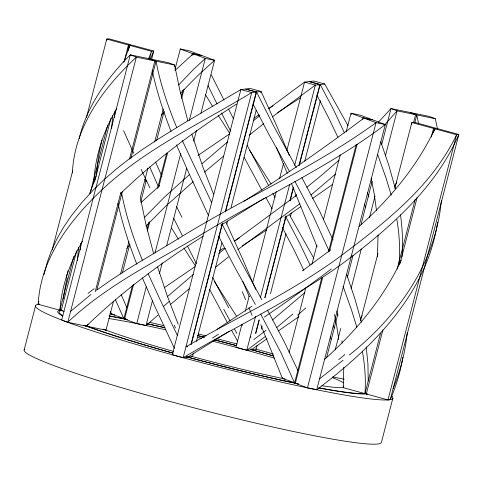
<?xml version="1.0" encoding="UTF-8"?>
<svg xmlns="http://www.w3.org/2000/svg" width="483" height="483" viewBox="0 0 483 483"><rect width="100%" height="100%" fill="white"/><g stroke="black" fill="none" stroke-linecap="round" stroke-linejoin="round"><path stroke-width="0.72" d="M368.227 380.972L367.925 363.711L366.186 346.83M80.226 250.031L80.534 243.42M114.658 117.363L114.966 111.048M128.092 50.908L128.448 45.016L106.749 39.081L86.391 117.81M96.497 174.852L98.339 157.005L101.889 139.919M111.664 128.381L112.696 115.751M106.671 40.463L106.749 39.081L109.013 38.815L130.712 44.75L128.448 45.016L124.342 60.882M93.762 183.142C94.952 156.866 103.241 131.153 116.753 108.651M365.969 393.506L364.955 393.621L343.256 387.692L343.781 367.152M77.401 260.609L78.548 247.218M72.372 172.95C74.4 126.781 103.779 87.52 136.345 57.127L154.886 60.949L129.51 159.058M401.953 256.944C403.057 242.883 402.424 228.713 400.467 214.754M377.41 256.962L378.062 234.907M398.97 264.895C400.22 249.753 399.477 234.448 396.845 219.487M411.673 124.614L411.842 122.507L414.106 122.241L435.799 128.17L433.535 128.436L411.842 122.507L394.792 188.364M433.173 132.897L433.535 128.436L431.307 137.045M407.26 332.781C405.279 351.986 400.371 370.841 393.102 388.712M441.245 201.93L441.371 200.771M441.178 202.516C435.02 264.141 396.863 317.416 349.336 355.005M437.308 223.81L437.592 222.083M437.218 224.39C425.825 295.198 371.481 348.382 316.733 389.763L307.466 387.855L295.324 383.285L322.716 277.357M402.87 357.299C400.419 371.868 396.145 386.11 390.27 399.658L388.006 399.924L366.307 393.995L382.898 329.859M43.959 274.688L47.461 261.635L51.065 251.625L57.048 238.608L63.575 227.227L71.2 215.986L81.277 203.216L92.796 190.55L104.044 179.64L116.361 168.972L127.983 159.855L143.089 149.054L159.149 138.458L183.691 123.322L240.884 89.572L245.406 89.041L256.256 92.011L225.289 211.747M66.219 277.858L67.952 270.878M79.158 138.699C86.855 106.206 106.966 78.131 130.277 54.839L148.818 58.66L154.886 60.949M343.256 387.692L343.679 386.038M282.633 377.603L282.422 378.43L296.647 383.43M151.541 59.644L153.763 51.053L132.064 45.118L129.8 45.384L123.757 62.241M152.417 300.867L146.011 325.5L136.743 323.592L124.602 319.022L133.549 284.433M159.45 273.662L162.228 262.921M166.665 245.738L186.655 168.422M193.683 141.217L196.46 130.476M200.904 113.294L214.597 60.315L202.455 55.744L193.182 53.836L174.912 70.518M255.567 316.311L246.801 350.266L235.952 347.301L241.917 324.238M24.15 349.909L35.579 305.715M38.344 303.584L38.169 304.272L59.862 310.201L60.936 310.074M38.7 302.219L38.875 301.531M52.206 249.983L72.758 170.535M73.79 256.358L59.862 310.201C61.661 285.821 70.059 262.233 82.43 241.259M90.206 192.88L107.739 125.079M64.112 311.366L61.22 310.575L76.688 250.762M94.765 180.859L110.981 118.166M129.058 48.27L129.8 45.384L151.499 51.319L153.763 51.053L150.316 59.21M149.446 59.246L151.499 51.319L148.553 58.962M86.487 325.427L86.306 326.134L67.765 322.312L61.691 320.03L130.277 54.839L136.345 57.127L67.765 322.312C108.403 283.599 159.988 259.546 207.557 230.856C266.737 195.295 330.01 166.297 385.313 124.578L373.178 120.007L363.904 118.1C324.987 147.309 285.151 175.347 243.981 201.302M95.181 291.798L120.931 192.246M113.457 301.368L106.006 330.191L87.465 326.369L88.021 324.208M96.781 290.343L122.314 191.618M130.887 158.466L156.045 61.184L149.978 58.902L168.519 62.718L174.586 65.006L180.02 90.816L187.802 120.659M120.539 273.982L128.925 241.554M147.937 168.054L140.293 197.595L146.011 224.746L153.606 253.605M154.645 142.111L163.218 108.959M174.212 66.443L174.586 65.006L156.045 61.184C160.338 84.024 167.885 106.121 176.742 127.566M111.881 313.485L111.706 314.167L125.991 319.178M122.374 272.913L129.655 244.742M140.867 201.399L146.283 180.449M156.558 140.722L163.846 112.545M175.057 69.208L180.286 48.976L189.553 50.89L201.695 55.46L192.427 53.547L180.286 48.976M132.348 285.845L123.841 318.738L115.256 299.43M147.273 228.133L148.77 222.361M157.536 188.455L166.677 153.105M181.234 96.835L182.912 90.339M191.866 55.714L192.427 53.547L193.073 54.887M147.339 231.103L149.76 221.739M158.895 186.426L167.468 153.28M181.632 98.514L184.053 89.144M136.743 323.592L146.246 286.842M155.007 252.971L180.727 153.528M189.3 120.376L205.323 58.407L193.182 53.836M187.857 356.49L187.676 357.197L183.148 357.728L172.298 354.764L240.884 89.572L251.728 92.543L256.256 92.011M190.966 344.464L222.307 223.285M191.31 344.192L222.621 223.128M225.603 211.596L256.539 91.975L261.068 91.444L275.606 123.4L289.329 155.496M193.417 353.031L192.482 356.635L187.959 357.16M196.4 341.499L221.926 242.774M254.553 286.836L242.647 259.075L226.793 224.046L227.517 221.154M231.061 207.467L256.219 110.184M260.693 92.887L261.068 91.444L250.218 88.48L245.69 89.011L256.539 91.975L273.348 125.393L296.327 167.577M245.273 311.269L249.186 296.133M252.724 282.44L276.21 191.642M279.56 178.674L283.479 163.544M286.83 150.569L304.538 82.11L309.06 81.579L319.909 84.549L298.947 165.615M260.379 297.697L289.643 184.591M294.642 165.258L315.381 85.08L319.909 84.549L318.792 85.322M265.692 336.289L246.801 350.266L251.329 349.734L251.534 348.943M255.525 333.493L259.051 319.861M264.805 297.625L285.954 215.835M289.854 200.771L293.38 187.138M255.899 333.125L259.25 320.157M265.028 297.818L285.9 217.109M290.186 200.536L293.356 188.285M299.321 165.222L320.193 84.513L324.721 83.982L347.989 125.646M257.071 345.568L256.135 349.173L251.613 349.698M261.357 328.995L262.1 326.11M270.486 293.682L285.954 233.869M290.428 216.577L291.358 212.973M295.644 196.4L296.206 194.238M304.779 161.087L320.434 100.555M289.136 352.342L305.805 287.91M311.921 264.292L316.92 244.959M323.405 219.904L340.261 154.765M346.19 131.853L351.008 113.245L360.276 115.153L372.417 119.724L363.144 117.816L351.008 113.245L351.497 114.477M321.769 277.797L294.564 383.001L281.118 353.055L260.717 314.125M328.452 251.975L356.279 144.357M362.775 119.247L363.144 117.816M329.611 250.695L357.197 144.043M307.466 387.855L376.046 122.67L363.904 118.1M316.733 389.763L385.313 124.578L376.046 122.67C313.823 167.993 242.635 198.573 177.466 239.218L128.991 268.361L111.307 279.862L96.98 289.933M326.719 357.166L337.901 313.926M347.404 277.176L352.995 255.561M361.012 224.571L372.194 181.336M381.697 144.586L391.013 108.554L409.554 112.37L415.628 114.658L413.587 122.549M335.196 349.934L340.75 328.458M351.129 288.369L361.32 248.999M369.477 217.501L375.031 196.026M385.41 155.937L397.086 110.836L391.013 108.554L378.249 122.332M360.505 320.797L377.923 253.503M414.734 122.821L416.787 114.894L410.713 112.611L429.254 116.433L435.328 118.715L437.495 128.979M380.471 333.62L364.955 393.621C365.987 379.403 364.858 365.094 362.341 351.081M397.171 269.055L415.169 199.461M400.039 263.561L417.185 197.263M434.332 130.971L434.893 128.81L437.157 128.544L458.85 134.473L390.27 399.658M388.006 399.924L456.586 134.739L458.85 134.473C437.085 184.723 395.68 222.633 353.182 255.531C300.649 296.121 239.894 323.851 183.148 357.728L251.728 92.543C200.367 123.702 144.266 149.241 100.416 191.274C68.991 221.347 40.506 259.166 38.169 304.272L39.268 304.139M392.854 398.215L381.425 442.416A184.53 13.512 14.5 0 1 193.194 407.634A184.53 13.512 14.5 0 1 24.748 349.203M89.723 193.695L96.25 175.939M401.234 260.126C383.424 298.518 355.675 331.525 324.347 359.636M396.929 181.88L394.611 186.601M360.596 318.768L362.123 315.671M126.721 248.449L129.909 244.483M161.521 115.25L164.455 111.609M384.885 124.614L397.086 110.836L415.628 114.658M178.668 84.966L193.224 69.709L205.323 58.407L214.597 60.315L198.193 75.215L180.413 93.291M144.236 217.682L163.948 197.571L189.131 174.858M350.398 257.602L351.829 256.026M145.92 226.092L165.947 205.993L193.218 181.668M120.593 193.538C155.749 159.487 195.367 130.289 236.585 104.032M140.891 202.631L159.752 185.557M70.584 311.402L90.955 294.449M335.552 174.091L310.986 195.017M359.237 226.382C390.041 198.809 417.125 166.339 434.893 128.81L456.586 134.739C432.098 186.027 386.056 221.812 341.741 255.266C293.278 291.352 238.191 316.842 185.979 346.776L186.559 346.673M304.773 292.71L272.4 320.03M339.126 160.06L322.843 174.206L306.856 187.283M167.196 296.791L193.411 274.356M146.011 325.5L158.007 315.127M202.154 163.616L227.825 141.706M292.964 313.944L276.711 327.577M170.342 304.592L189.378 288.605M204.508 172.093L223.72 156.027M343.123 360.185L319.553 378.853M249.313 135.101L263.646 123.708M218.775 253.509L225.326 248.304M215.448 267.304L228.574 256.884M253.327 120.756L259.631 115.745M268.862 108.53L304.538 82.11L315.381 85.08L272.303 116.964M330.626 249.91L302.352 270.86M237.908 249.626L299.937 203.645M235.185 240.631L296.206 195.543M198.054 155.411L229.461 133.99M164.184 287.747L194.727 266.839M251.329 349.734L267.135 338.68M298.941 316.619L278.226 331.006M312.537 198.459L332.364 184.609M300.818 206.633L284.517 217.893M251.975 306.198L217.012 329.321M266.694 229.938L242.14 245.932M300.722 97.608L277.586 112.581M239.701 237.666L234.225 241.246M229.353 331.127L187.676 357.197L186.39 356.846A161.642 11.84 14.5 0 0 298.53 383.943M268.934 108.44L273.004 105.801M262.203 199.473L264.068 198.259M253.798 118.208L259.039 114.827M261.581 199.871L220.822 225.307M219.306 250.888L223.671 248.081M203.252 236.163C161.509 262.281 121.788 291.919 86.306 326.134L84.338 325.391M187.712 346.462L187.138 346.565M61.22 310.575L62.464 310.424M366.307 393.995L367.503 393.856M251.021 337.086L250.194 337.074M435.328 118.715L416.787 114.894L418.628 123.908M113.113 314.457L111.706 314.167L110.462 311.601M124.602 319.022L127.518 319.619M332.781 376.909L344.192 379.258M285.115 378.986L282.422 378.43L260.784 324.799M295.324 383.285L298.162 383.87M324.721 83.982L313.872 81.017L309.343 81.549L320.193 84.513L333.85 110.402L344.445 132.897M104.636 329.678L106.006 330.191M86.125 325.868L87.465 326.369M249.639 150.376L271.035 183.938M214.283 281.36L236.356 315.906M229.648 133.26L218.25 115.401M195.458 266.012L183.945 248.027M212.816 106.707L205.414 94.614M178.402 239.218L171.58 228.097M241.554 324.347L242.297 325.554M289.776 215.333L313.829 258.351M237.696 341.282L231.605 330.336M289.329 171.266L268.331 133.314L252.935 103.905M255.368 304.447L233.941 265.753L218.588 236.217M272.798 193.152L275.117 197.366M265.801 197.384L272.092 208.771M261.768 299.641L240.824 261.17L222.307 224.595M294.884 181.288L313.189 215.992L329.334 251.546M261.816 190.157L244.156 157.343M301.863 177.647L319.734 211.451L333.004 239.888M268.814 185.901L247.103 145.196M267.504 310.11L284.342 341.976L297.836 370.346M227.584 323.012L209.598 289.365M316.788 94.958L328.639 117.822L337.84 137.1M285.954 217.121L299.738 243.347L310.02 264.95M282.199 227.233L294.032 249.862L303.843 270.311M228.688 307.858L212.683 277.49M233.518 118.872L228.531 109.086M230.681 131.195L221.504 112.944M196.418 263.784L187.482 246.022M223.943 100.029L211.282 74.793M181.904 217.229L176.482 206.476M173.765 218.401L182.272 235.559M217.03 103.936L208.004 85.594M144.858 179.265L145.993 181.572M177.412 335.437L159.644 298.736L148.16 273.704M211.717 202.788L182.26 140.481M208.481 215.521L188.931 173.325L176.488 144.906M174.333 348.267L155.001 306.741L142.376 277.894M158.647 187.241L149.7 166.907M161.95 176.422L155.604 162.059M226.267 222.892L226.793 224.046M126.751 307.49L121.173 294.666M276.324 147.176L287.27 173.325M242.726 281.323L249.186 296.671M213.528 194.039L202.546 166.061L191.799 134.105M254.819 287.476L255.61 289.383M291.352 183.244L317.138 246.922M142.364 260.126C133.266 238.361 126.021 215.78 121.493 192.614M178.185 324.31L167.124 295.524L157.621 267.069M171.024 131.37C163.266 111.507 156.607 91.16 152.163 70.283M136.858 264.273C129.058 244.404 122.398 224.046 117.949 203.15M377.561 154.222L386.074 178.118L391.266 195.18M343.081 286.322L351.395 309.603L356.822 327.214M380.713 141.616L388.743 165.126L395.45 188.938M346.812 274.803L355.15 299.647L361.453 322.282M364.405 203.947L365.685 207.799M330.191 336.729L331.054 339.356M367.388 192.5L368.849 197.028M333.27 325.373L334.188 328.199M371.161 178.04L374.204 193.985L376.48 210.473M336.947 310.883L337.913 315.526M341.934 340.799L342.181 343.051M88.087 293.356A365.16 205.782 -9 0 1 94.113 288.762M391.574 395.867A184.53 13.512 14.5 0 1 206.76 363.995A184.53 13.512 14.5 0 1 39.298 304.139M109.81 313.793A184.53 13.512 14.5 0 1 114.869 314.819M149.754 322.372A184.53 13.512 14.5 0 1 164.111 325.687M198.259 333.964A184.53 13.512 14.5 0 1 206.156 335.951M216.849 338.686A184.53 13.512 14.5 0 1 237.02 343.987M255.706 349.058A184.53 13.512 14.5 0 1 273.463 354.033M366.839 393.923A161.642 11.84 14.5 0 1 318.786 387.952M172.884 353.127A161.642 11.84 14.5 0 1 83.903 325.228M62.754 316.099A161.642 11.84 14.5 0 1 60.997 310.068M108.947 315.852A161.642 11.84 14.5 0 1 126.238 319.233M147.514 323.755A161.642 11.84 14.5 0 1 164.981 327.697M197.692 335.558A161.642 11.84 14.5 0 1 204.212 337.194M214.917 339.917A161.642 11.84 14.5 0 1 236.477 345.587M250.526 349.408A161.642 11.84 14.5 0 1 273.535 355.905M366.084 393.488A160.211 11.731 14.5 0 1 318.949 387.837M297.069 383.514A160.211 11.731 14.5 0 1 186.861 356.859M173.246 353.115A160.211 11.731 14.5 0 1 84.428 325.228M62.868 315.707A160.211 11.731 14.5 0 1 62.349 310.442M109.49 316.093A160.211 11.731 14.5 0 1 126.28 319.372M147.381 323.845A160.211 11.731 14.5 0 1 164.703 327.752M197.837 335.703A160.211 11.731 14.5 0 1 204.303 337.321M214.911 340.026A160.211 11.731 14.5 0 1 236.501 345.701M250.206 349.432A160.211 11.731 14.5 0 1 273.01 355.868M343.745 387.62A137.323 10.058 14.5 0 1 321.805 385.736M283.642 378.678A137.323 10.058 14.5 0 1 191.208 356.279M173.391 351.352A137.323 10.058 14.5 0 1 102.97 329.05M108.808 318.526A137.323 10.058 14.5 0 1 165.717 329.823M197.293 337.309A137.323 10.058 14.5 0 1 201.622 338.384M212.997 341.264A137.323 10.058 14.5 0 1 274.736 358.277M332.395 377.591A137.323 10.058 14.5 0 1 343.648 382.862M63.358 298.929A376.221 252.47 -3.1 0 1 67.24 277.942M163.556 306.367A393.53 30.163 -40.1 0 1 169.141 301.483M236.899 333.548A376.221 65.815 61.6 0 1 234.569 329.291M229.926 320.754A376.221 65.815 61.6 0 1 223.798 309.343M149.905 187.911A320.096 28.503 61.9 0 1 141.163 169.346M133.785 153.34A320.096 28.503 61.9 0 1 123.63 130.621M266.073 330.294A393.53 199.316 -29.5 0 1 253.816 339.579M305.661 308.003A336.748 145.781 -30.6 0 1 297.679 315.139M334.465 314.499A336.748 199.751 51 0 1 338.728 339.549M344.88 354.546A365.16 138.935 -27.4 0 1 338.728 359.618M242.249 291.654A336.748 23.305 66.9 0 1 245.624 299.756M248.98 307.852A336.748 23.305 66.9 0 1 252.084 315.387M218.509 334.194A376.221 101.955 -34 0 1 212.568 337.991M331.332 268.959A320.096 59.741 -33.7 0 1 264.406 317.065M175.444 327.939A393.53 232.842 62.5 0 1 174.309 325.18"/></g></svg>
